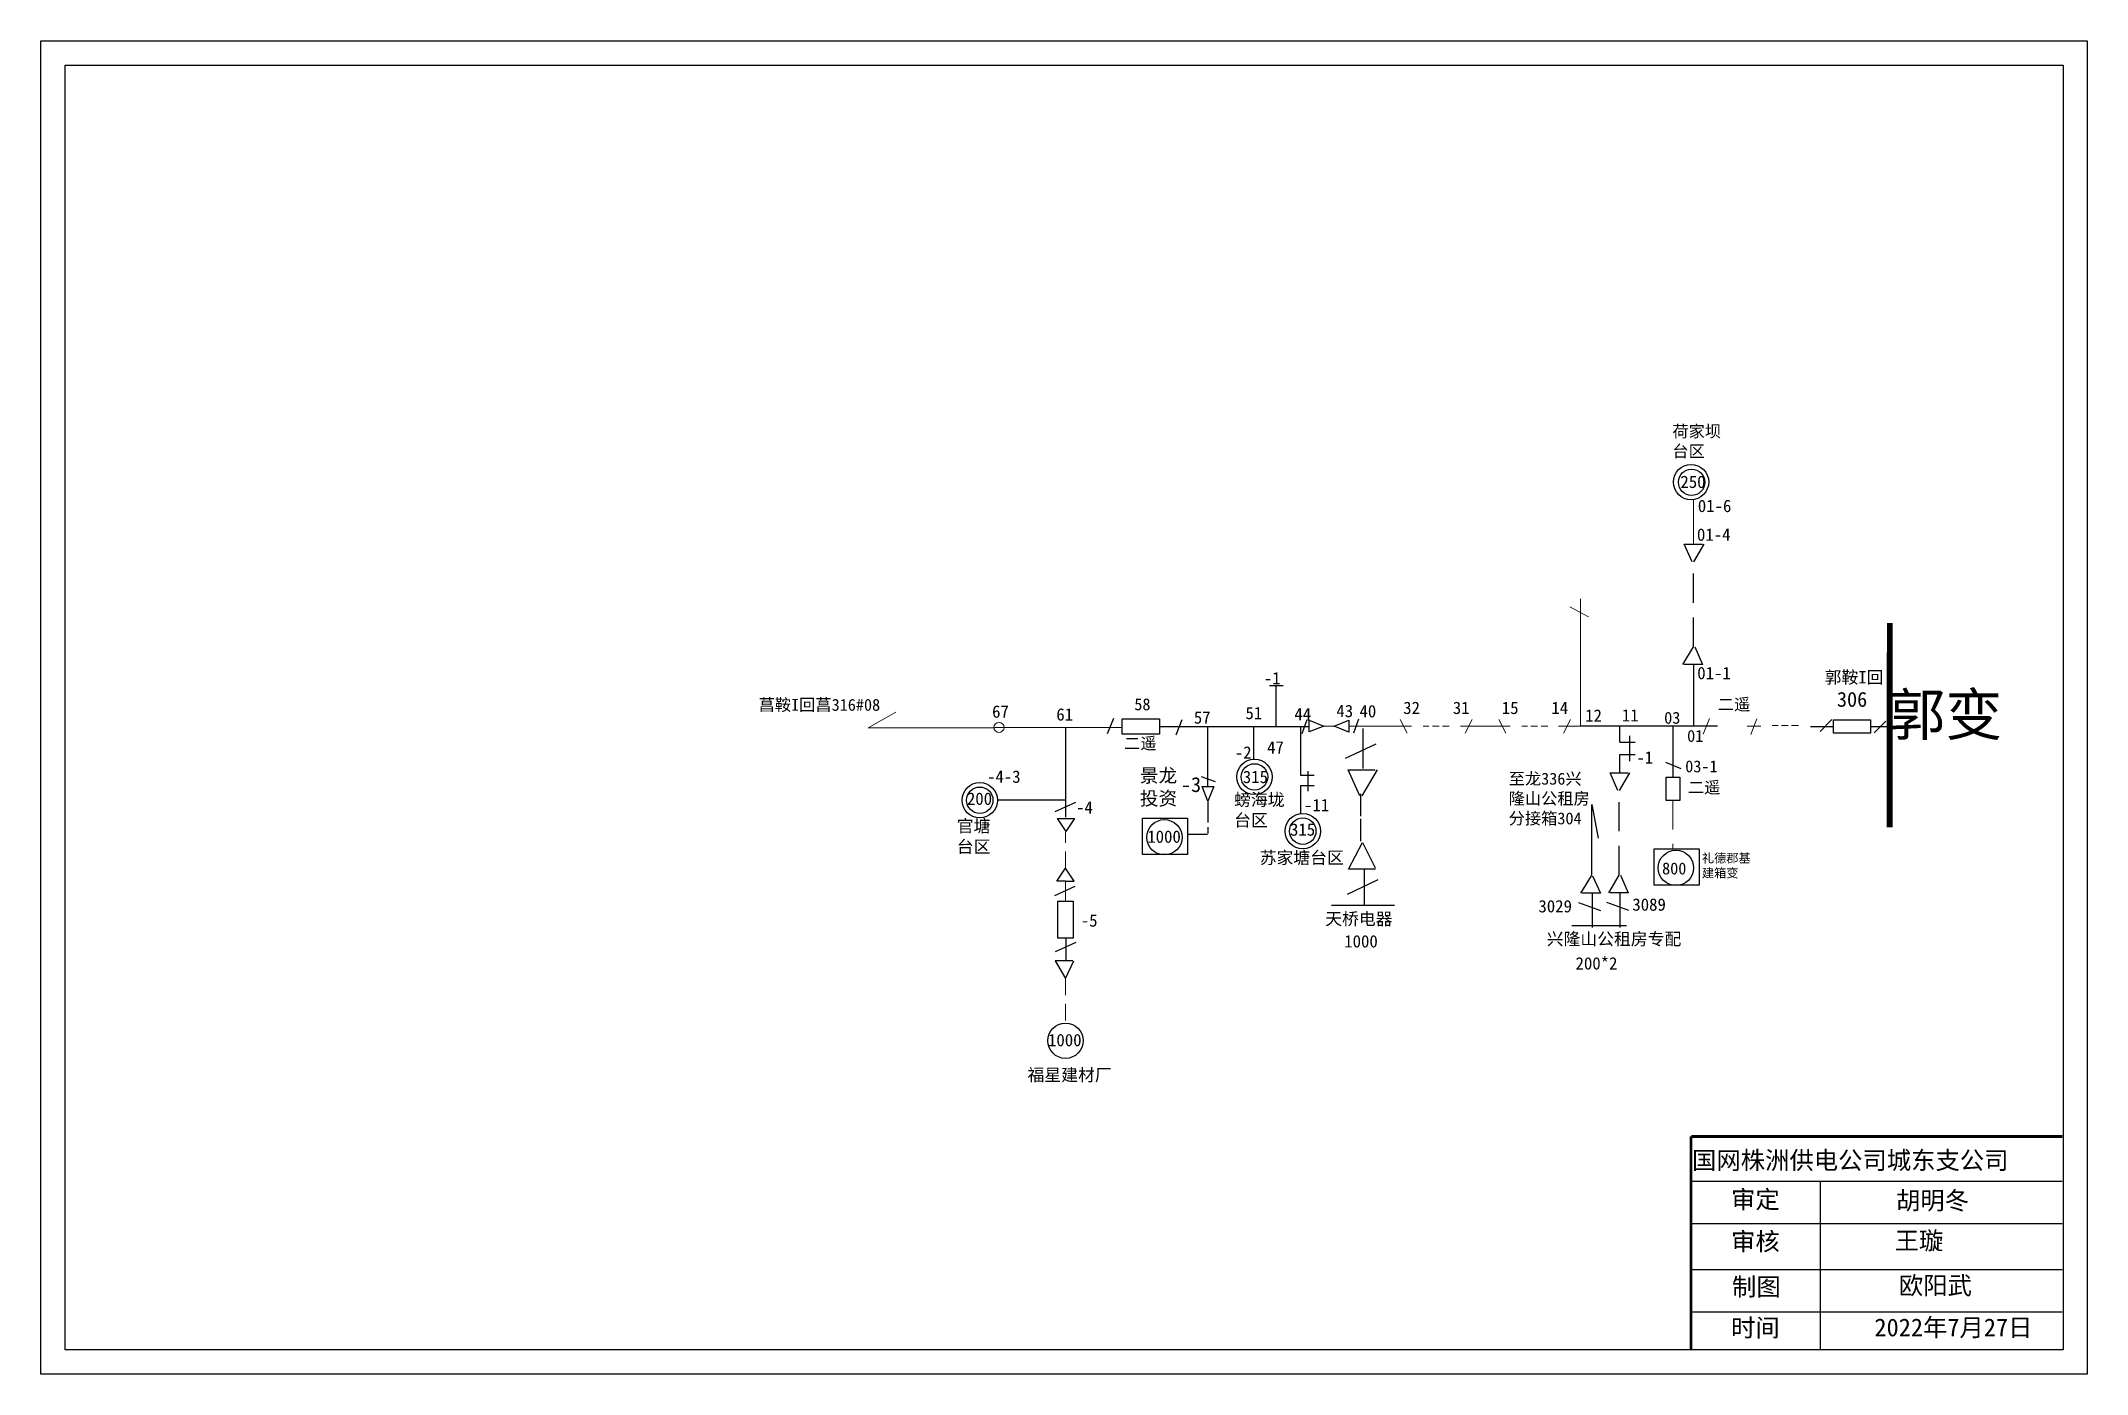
# Model space of a CAD drawing. Extents: x 0 to 344, y 0 to 224.
import ezdxf

# ---------------------------------------------------------------- set-up
doc = ezdxf.new("R2010")
doc.units = 0
doc.header["$LTSCALE"] = 0.774411
doc.linetypes.add('ACAD_ISO02W100', pattern=[15, 12, -3])
doc.linetypes.add('DASHED2', pattern=[9.525, 6.35, -3.175])
doc.layers.get('0').update_dxf_attribs({"linetype": 'CONTINUOUS'})
doc.layers.add('0-RefEdit0', color=7, linetype='CONTINUOUS')
doc.layers.add('Layer2', color=1, linetype='CONTINUOUS')
doc.styles.add('SimSun_txtstyle_2.00_0_0', font='', dxfattribs={"height": 2})
doc.styles.add('SimSun_txtstyle_2.07_0_0', font='', dxfattribs={"height": 2.073375})
doc.styles.add('SimSun_txtstyle_3.00_0_0', font='', dxfattribs={"height": 3})
doc.styles.get("Standard").update_dxf_attribs({"font": '', "height": 2.5})
doc.styles.add('字体', font='', dxfattribs={"height": 2.5})
doc.styles.add('宋体_txtstyle_2.00_0_0', font='SIMSUN.TTC', dxfattribs={"height": 2})
doc.styles.add('宋体_txtstyle_200.00_0_0200', font='SIMSUN.TTC', dxfattribs={"height": 200})
doc.styles.add('黑体_txtstyle_1.50_0_0', font='SIMHEI.TTF', dxfattribs={"height": 1.5})
doc.styles.get('SimSun_txtstyle_2.00_0_0').set_extended_font_data('SimSun')
doc.styles.get('SimSun_txtstyle_2.07_0_0').set_extended_font_data('SimSun')
doc.styles.get('SimSun_txtstyle_3.00_0_0').set_extended_font_data('SimSun')
doc.styles.get('Standard').set_extended_font_data('SimSun')
doc.styles.get('字体').set_extended_font_data('SimSun')

msp = doc.modelspace()

# ---------------------------------------------------------------- linework, layer by layer
at = {"linetype": 'Continuous'}
for p, q in [((-0.46, 223.72), (343.52, 223.72)), ((-0.46, -0.24), (-0.46, 223.72)), ((343.52, 223.72), (343.52, -0.24)), ((277.11, 136.2), (275.79, 139.16)), ((275.79, 139.16), (278.86, 139.16)), ((279.08, 139.16), (277.33, 136.2)), ((275.58, 118.99), (277.33, 121.95)), ((277.55, 121.95), (278.87, 118.99)), ((278.87, 118.99), (275.8, 118.99)), ((178.85, 107.35), (179.9, 109.94)), ((190.36, 107.14), (191.4, 109.73)), ((215.24, 108.64), (216.89, 108.63)), ((221.79, 108.21), (221.79, 101.51)), ((264.95, 105.89), (264.95, 108.55)), ((266.65, 102.72), (266.65, 106.97)), ((273.88, 108.59), (273.88, 100.05)), ((298.63, 107.73), (300.62, 109.71)), ((307.71, 107.47), (309.69, 109.44)), ((218.83, 103.2), (224.01, 105.63)), ((264.94, 105.94), (267.56, 105.94)), ((264.94, 103.86), (267.56, 103.86)), ((264.95, 100.81), (264.95, 103.86)), ((221.26, 96.89), (219.32, 101.26)), ((219.32, 101.26), (223.85, 101.26)), ((224.18, 101.26), (221.59, 96.89)), ((263.32, 100.77), (266.39, 100.77)), ((264.63, 97.82), (263.32, 100.77)), ((266.61, 100.77), (264.85, 97.82)), ((221.42, 93.49), (221.42, 97.21)), ((170.36, 93.07), (171.83, 90.89)), ((170.4, 93.07), (173.3, 93.07)), ((173.3, 93.07), (171.83, 90.89)), ((221.42, 89.29), (221.42, 93.01)), ((260.27, 83.54), (260.27, 95.45)), ((260.27, 95.45), (261.32, 89.76)), ((219.34, 84.59), (221.71, 89.08)), ((221.71, 89.08), (223.86, 84.81)), ((170.32, 82.55), (171.79, 84.73)), ((173.26, 82.55), (171.79, 84.73)), ((219.16, 80.39), (224.34, 82.82)), ((258.43, 80.52), (260.18, 83.47)), ((260.4, 83.47), (261.71, 80.52)), ((263.1, 80.61), (264.85, 83.56)), ((265.07, 83.56), (266.39, 80.61)), ((171.79, 82.55), (170.32, 82.55)), ((171.79, 82.55), (173.26, 82.55)), ((261.71, 80.52), (258.64, 80.52)), ((260.29, 80.52), (260.29, 74.76)), ((266.39, 80.61), (263.32, 80.61)), ((264.97, 80.61), (264.97, 74.76)), ((261.79, 77.55), (258.09, 78.9)), ((266.47, 77.64), (262.77, 79)), ((266.07, 75.03), (256.9, 75.03)), ((276.97, 32.16), (339.34, 32.16)), ((298.62, 32.15), (298.62, 3.82)), ((276.97, 25.06), (339.34, 25.06)), ((276.97, 17.31), (339.34, 17.31)), ((276.97, 10.21), (339.34, 10.21)), ((343.52, -0.24), (-0.46, -0.24))]:
    msp.add_line(p, q, dxfattribs=at)
at = {"color": 7, "linetype": 'Continuous', "lineweight": 0, "ltscale": 0.719065}
msp.add_line((277.33, 139.16), (277.33, 146.75), dxfattribs=at)
at = {"linetype": 'DASHED2'}
for p, q in [((277.33, 121.95), (277.33, 136.2)), ((264.85, 83.56), (264.85, 97.82))]:
    msp.add_line(p, q, dxfattribs=at)
at = {"color": 7, "linetype": 'Continuous', "lineweight": 0, "ltscale": 0.972049}
for p, q in [((256.59, 128.64), (259.7, 126.98)), ((258.34, 108.59), (258.34, 130))]:
    msp.add_line(p, q, dxfattribs=at)
at = {"color": 7, "linetype": 'Continuous'}
for p, q in [((277.41, 108.6), (277.41, 118.94)), ((281.4, 108.59), (258.34, 108.59)), ((211.28, 100.37), (213.58, 100.37)), ((212.51, 101.02), (212.51, 97.67)), ((211.29, 98.62), (213.59, 98.62)), ((211.29, 98.62), (211.29, 93.9))]:
    msp.add_line(p, q, dxfattribs=at)
at = {"color": 0, "linetype": 'Continuous'}
for p, q in [((208.37, 115.36), (206.06, 115.36)), ((207.21, 108.55), (207.21, 115.29)), ((138.6, 108.34), (181.2, 108.45)), ((171.79, 108.29), (171.79, 93.29)), ((187.6, 108.54), (196.2, 108.54)), ((196.2, 108.55), (212.74, 108.56)), ((203.37, 108.57), (203.37, 103.08)), ((211.29, 108.54), (211.29, 100.39)), ((272.65, 102.56), (275.24, 101.51)), ((171.77, 96.16), (160.29, 96.16)), ((170.06, 94.27), (173.5, 95.83)), ((192.28, 90.44), (195.67, 90.44)), ((219.4, 84.66), (223.89, 84.66)), ((221.97, 84.61), (221.97, 78.53)), ((169.99, 80.14), (173.43, 81.7)), ((216.49, 78.53), (227.07, 78.53)), ((170.12, 70.77), (173.56, 72.34)), ((171.81, 72.89), (171.81, 69.25)), ((173.03, 69.19), (170.06, 69.19)), ((170.06, 69.19), (171.78, 66.23)), ((171.78, 66.23), (173.18, 69.19))]:
    msp.add_line(p, q, dxfattribs=at)
at = {"color": 7, "linetype": 'Continuous', "lineweight": 0, "ltscale": 1.141065}
msp.add_line((138.6, 108.34), (143.28, 110.97), dxfattribs=at)
at = {"color": 0, "linetype": 'ByBlock', "ltscale": 2}
for p, q in [((211.59, 107.39), (212.42, 109.75)), ((221.03, 109.77), (220.2, 107.4))]:
    msp.add_line(p, q, dxfattribs=at)
at = {"color": 7, "linetype": 'Continuous', "lineweight": 0, "ltscale": 0.34525}
for p, q in [((229.97, 108.6), (219.4, 108.6)), ((246.53, 108.59), (238.21, 108.6))]:
    msp.add_line(p, q, dxfattribs=at)
at = {"color": 7, "linetype": 'Continuous', "lineweight": 0, "ltscale": 0.230052}
for p, q in [((228.06, 109.74), (229.24, 107.41)), ((244.63, 109.74), (245.81, 107.4))]:
    msp.add_line(p, q, dxfattribs=at)
at = {"color": 7, "linetype": 'DASHED2', "lineweight": 0, "ltscale": 0.230052}
for p, q in [((236.28, 108.6), (231.9, 108.6)), ((252.85, 108.59), (248.47, 108.59)), ((294.98, 108.71), (290.6, 108.71))]:
    msp.add_line(p, q, dxfattribs=at)
at = {"color": 7, "linetype": 'Continuous', "lineweight": 0, "ltscale": 0.268332}
for p, q in [((240.12, 109.74), (238.94, 107.41)), ((256.69, 109.74), (255.5, 107.4))]:
    msp.add_line(p, q, dxfattribs=at)
at = {"color": 7, "linetype": 'Continuous', "lineweight": 0, "ltscale": 0.869397}
msp.add_line((258.34, 108.59), (254.68, 108.59), dxfattribs=at)
at = {"color": 7, "linetype": 'Continuous', "lineweight": 0, "ltscale": 0.39948}
for p, q in [((280.03, 109.88), (278.99, 107.24)), ((286.35, 108.6), (288.67, 108.6)), ((288.02, 109.84), (286.98, 107.2))]:
    msp.add_line(p, q, dxfattribs=at)
msp.add_line((297.03, 108.57), (300.9, 108.57))
at = {"linetype": 'ACAD_ISO02W100'}
msp.add_line((307.1, 108.55), (310.19, 108.55), dxfattribs=at)
at = {"color": 0, "linetype": 'Continuous', "ltscale": 2}
msp.add_line((194.56, 100.12), (196.93, 99.28), dxfattribs=at)
at = {"color": 7, "linetype": 'DASHED2', "lineweight": 0, "ltscale": 0.993755}
msp.add_line((273.9, 96.14), (273.9, 88.05), dxfattribs=at)
at = {"color": 7, "linetype": 'DASHED2', "lineweight": 0, "ltscale": 0.575977}
for p, q in [((171.79, 84.73), (171.79, 90.82)), ((171.78, 66.23), (171.78, 58.73))]:
    msp.add_line(p, q, dxfattribs=at)
at = {"color": 7, "linetype": 'Continuous', "lineweight": 0, "ltscale": 0.928131}
msp.add_line((171.79, 82.55), (171.79, 79.23), dxfattribs=at)
at = {"linetype": 'Continuous'}
for points in [[(3.59, 219.68), (339.47, 219.68), (339.47, 3.8), (3.59, 3.8)], [(187.6, 107.28), (181.33, 107.28), (181.33, 109.85), (187.6, 109.85)], [(307.13, 107.42), (300.88, 107.42), (300.88, 109.64), (307.13, 109.64)], [(272.76, 100.05), (275.04, 100.05), (275.04, 96.14), (272.76, 96.14)]]:
    msp.add_lwpolyline(points, close=True, dxfattribs=at)
for points, const_width in [([(310.31, 91.58), (310.36, 125.93)], 1), ([(276.93, 39.67), (276.93, 3.94)], 0.5), ([(276.97, 39.67), (339.34, 39.67)], 0.5)]:
    msp.add_lwpolyline(points, dxfattribs=dict(at, const_width=const_width))
at = {"color": 0, "linetype": 'Continuous'}
msp.add_lwpolyline([(173.07, 79.23), (173.07, 72.96), (170.5, 72.96), (170.5, 79.23)], close=True, dxfattribs=at)
at = {"linetype": 'Continuous'}
for centre, radius in [((276.94, 149.61), 2.97), ((277.04, 149.57), 2.22), ((203.55, 100.08), 2.97), ((203.55, 100.08), 2.22), ((211.67, 90.97), 2.97), ((211.67, 90.97), 2.22), ((171.78, 55.76), 2.97)]:
    msp.add_circle(centre, radius, dxfattribs=at)
at = {"color": 7, "linetype": 'Continuous', "lineweight": 0, "ltscale": 0.352181}
msp.add_circle((160.6, 108.4), 0.858, dxfattribs=at)
at = {"color": 0, "linetype": 'Continuous'}
for radius in [2.97, 2.22]:
    msp.add_circle((157.37, 96.16), radius, dxfattribs=at)
at = {"linetype": 'ByBlock'}
for centre in [(188.41, 89.93), (274.39, 84.8)]:
    msp.add_circle(centre, 2.97, dxfattribs=at)
at = {"layer": '0-RefEdit0', "color": 0, "ltscale": 2}
for p, q in [((195.67, 108.44), (195.67, 98.52)), ((195.7, 95.95), (195.7, 92.4)), ((195.7, 91.65), (195.7, 90.58))]:
    msp.add_line(p, q, dxfattribs=at)
at = {"layer": '0-RefEdit0', "linetype": 'ByBlock', "ltscale": 2}
for points in [[(184.75, 93.12), (192.31, 93.12), (192.31, 87.04), (184.75, 87.04)], [(270.72, 87.99), (278.28, 87.99), (278.28, 81.9), (270.72, 81.9)]]:
    msp.add_lwpolyline(points, close=True, dxfattribs=at)
at = {"layer": 'Layer2', "color": 0, "linetype": 'Continuous'}
for p, q in [((212.74, 107.66), (212.74, 109.63)), ((212.74, 109.63), (215.22, 108.63)), ((215.22, 108.63), (212.74, 107.66)), ((216.93, 108.61), (219.4, 109.59)), ((219.4, 107.61), (216.93, 108.61)), ((219.4, 109.59), (219.4, 107.61)), ((194.74, 98.48), (196.71, 98.48)), ((195.71, 96.01), (194.74, 98.48)), ((196.71, 98.48), (195.71, 96.01))]:
    msp.add_line(p, q, dxfattribs=at)

# ---------------------------------------------------------------- texts
at = {"linetype": 'Continuous'}
for s, p in [('315', (201.59, 99.04)), ('315', (209.52, 90.2)), ('1000', (168.84, 54.83))]:
    msp.add_text(s, height=2.073, dxfattribs=at).set_placement(p)
at = {"color": 0, "linetype": 'Continuous'}
msp.add_text('200', height=2.073, dxfattribs=at).set_placement((155.21, 95.38))
at = {"linetype": 'ByBlock'}
for s, height, p in [('1000', 2.073, (185.53, 89.01)), ('800', 2, (272.07, 83.7))]:
    msp.add_text(s, height=height, dxfattribs=at).set_placement(p)
at = {"linetype": 'Continuous', "attachment_point": 1}
for s, insert, char_height, width, style in [('荷家坝台区', (273.81, 159.14), 2, 8.3506, 'SimSun_txtstyle_2.00_0_0'), ('01-6', (278.08, 146.64), 2.073, 4.5446, 'SimSun_txtstyle_2.07_0_0'), ('01-4', (277.93, 141.82), 2.073, 4.5446, 'SimSun_txtstyle_2.07_0_0'), ('01-1', (277.98, 118.56), 2.073, 4.5446, 'SimSun_txtstyle_2.07_0_0'), ('  郭变', (300.62, 114.06), 7, 38.179, '字体'), ('61', (170.24, 111.61), 2.073, 4.5446, 'SimSun_txtstyle_2.07_0_0'), ('57', (193.35, 111.1), 2.073, 4.5446, 'SimSun_txtstyle_2.07_0_0'), ('51', (202.03, 111.85), 2.073, 4.5446, 'SimSun_txtstyle_2.07_0_0'), ('44', (210.26, 111.68), 2.073, 4.5446, 'SimSun_txtstyle_2.07_0_0'), ('43', (217.31, 112.19), 2.073, 4.5446, 'SimSun_txtstyle_2.07_0_0'), ('40', (221.2, 112.16), 2.073, 4.5446, 'SimSun_txtstyle_2.07_0_0'), ('32', (228.55, 112.72), 2.073, 10.0853, 'SimSun_txtstyle_2.07_0_0'), ('31', (236.89, 112.72), 2.073, 10.0853, 'SimSun_txtstyle_2.07_0_0'), ('15', (245.12, 112.71), 2.073, 10.0853, 'SimSun_txtstyle_2.07_0_0'), ('14', (253.46, 112.71), 2.073, 10.0853, 'SimSun_txtstyle_2.07_0_0'), ('12', (259.14, 111.42), 2.073, 10.0853, 'SimSun_txtstyle_2.07_0_0'), ('11', (265.31, 111.46), 2.073, 10.0853, 'SimSun_txtstyle_2.07_0_0'), ('-2', (200.24, 105.22), 2.073, 4.5446, 'SimSun_txtstyle_2.07_0_0'), ('47', (205.67, 106.08), 2.073, 4.5446, 'SimSun_txtstyle_2.07_0_0'), ('螃海垅台区', (200.13, 97.3), 2.073, 8.7336, '字体'), ('苏家塘台区', (204.43, 87.55), 2.073, 18.3487, '字体'), ('天桥电器', (215.44, 77.27), 2.073, 18.3487, '字体'), ('福星建材厂', (165.4, 51.06), 2.073, 18.3487, '字体'), ('国网株洲供电公司城东支公司', (277.11, 37.17), 3, 82.0179, 'SimSun_txtstyle_3.00_0_0'), ('审定', (283.67, 30.6), 3, 23.4615, '字体'), ('胡明冬', (311.4, 30.41), 3, 23.4615, 'SimSun_txtstyle_3.00_0_0'), ('王璇', (311.17, 23.67), 3, 33.0539, '字体'), ('审核', (283.67, 23.54), 3, 23.4615, '字体'), ('制图', (283.83, 15.92), 3, 23.4615, '字体'), ('欧阳武', (311.88, 16.14), 3, 37.26, 'SimSun_txtstyle_3.00_0_0'), ('时间', (283.67, 9.04), 3, 23.4615, '字体'), ('2022年7月27日', (307.77, 9.09), 3, 33.1467, 'SimSun_txtstyle_3.00_0_0')]:
    msp.add_mtext(s, dxfattribs=dict(at, insert=insert, char_height=char_height, width=width, style=style))
at = {"linetype": 'Continuous', "char_height": 2.073, "attachment_point": 1}
for s, insert, width in [('250', (275.15, 150.69), 4.6903), ('-1', (267.75, 104.38), 4.5446), ('-11', (211.88, 96.38), 4.5446), ('-4', (173.56, 96), 4.5446), ('3029', (251.28, 79.39), 4.5446), ('3089', (267.07, 79.67), 4.5446), ('-5', (174.35, 77), 4.5446), ('1000', (218.64, 73.5), 4.5446)]:
    msp.add_mtext(s, dxfattribs=dict(at, insert=insert, width=width))
at = {"color": 0, "linetype": 'Continuous', "attachment_point": 1}
for s, insert, char_height, width in [('-1', (205.11, 117.7), 2.073, 4.5446), ('306', (301.46, 114.36), 2.5, 5.6554)]:
    msp.add_mtext(s, dxfattribs=dict(at, insert=insert, char_height=char_height, width=width))
at = {"color": 0, "linetype": 'Continuous', "char_height": 2.073, "attachment_point": 1, "style": '字体'}
for s, insert, width in [('郭鞍I回', (299.4, 117.85), 14.4779), ('官塘台区', (153.51, 92.86), 7.3342), ('兴隆山公租房专配', (252.68, 73.89), 23.0426), ('200*2', (257.52, 69.79), 13.8733)]:
    msp.add_mtext(s, dxfattribs=dict(at, insert=insert, width=width))
at = {"color": 2, "linetype": 'Continuous', "lineweight": 0, "ltscale": 1.397862, "true_color": 0xffff00, "char_height": 2, "attachment_point": 1, "style": '宋体_txtstyle_200.00_0_0200'}
for insert in [(281.43, 113.27), (181.63, 106.73), (276.41, 99.32)]:
    msp.add_mtext('二遥', dxfattribs=dict(at, insert=insert))
at = {"color": 1, "linetype": 'Continuous', "lineweight": 0, "ltscale": 1.141065, "true_color": 0xff0000, "insert": (120.19, 113.19), "char_height": 2, "attachment_point": 1, "style": '宋体_txtstyle_2.00_0_0'}
msp.add_mtext('菖鞍I回菖316#08', dxfattribs=at)
at = {"color": 7, "linetype": 'Continuous', "char_height": 2.073, "width": 4.5446, "attachment_point": 1, "style": 'SimSun_txtstyle_2.07_0_0'}
for s, insert in [('67', (159.44, 112.1)), ('-4-3', (158.59, 101.16))]:
    msp.add_mtext(s, dxfattribs=dict(at, insert=insert))
at = {"color": 7, "linetype": 'Continuous', "lineweight": 0, "ltscale": 1.411804, "insert": (183.35, 113.28), "char_height": 2, "attachment_point": 1, "style": 'SimSun_txtstyle_2.00_0_0'}
msp.add_mtext('58', dxfattribs=at)
at = {"color": 7, "linetype": 'Continuous', "lineweight": 0, "ltscale": 0.214651, "char_height": 2, "attachment_point": 1}
for s, insert, style in [('03', (272.42, 111.01), '宋体_txtstyle_200.00_0_0200'), ('01', (276.28, 107.96), '宋体_txtstyle_2.00_0_0'), ('03-1', (275.96, 102.85), '宋体_txtstyle_2.00_0_0')]:
    msp.add_mtext(s, dxfattribs=dict(at, insert=insert, style=style))
at = {"color": 7, "linetype": 'ByBlock', "insert": (184.28, 101.46), "char_height": 2.3, "width": 6.6368, "attachment_point": 1}
msp.add_mtext('景龙投资', dxfattribs=at)
at = {"color": 0, "insert": (191.18, 100.04), "char_height": 2.5, "width": 4.1622, "attachment_point": 1}
msp.add_mtext('-3', dxfattribs=at)
at = {"color": 2, "true_color": 0xffff00, "insert": (246.28, 100.78), "char_height": 2, "width": 14.2217, "attachment_point": 1, "style": 'SimSun_txtstyle_2.00_0_0'}
msp.add_mtext('{\\fKaiTi_GB2312|b0|i0|c134|p49;至龙336兴隆山公租房分接箱304}', dxfattribs=at)
at = {"color": 7, "linetype": 'DASHED2', "lineweight": 0, "ltscale": 0.552086, "insert": (278.77, 87.19), "char_height": 1.5, "attachment_point": 1, "style": '黑体_txtstyle_1.50_0_0'}
msp.add_mtext('礼德郡基^M^J建箱变', dxfattribs=at)

doc.saveas('drawing.dxf')
